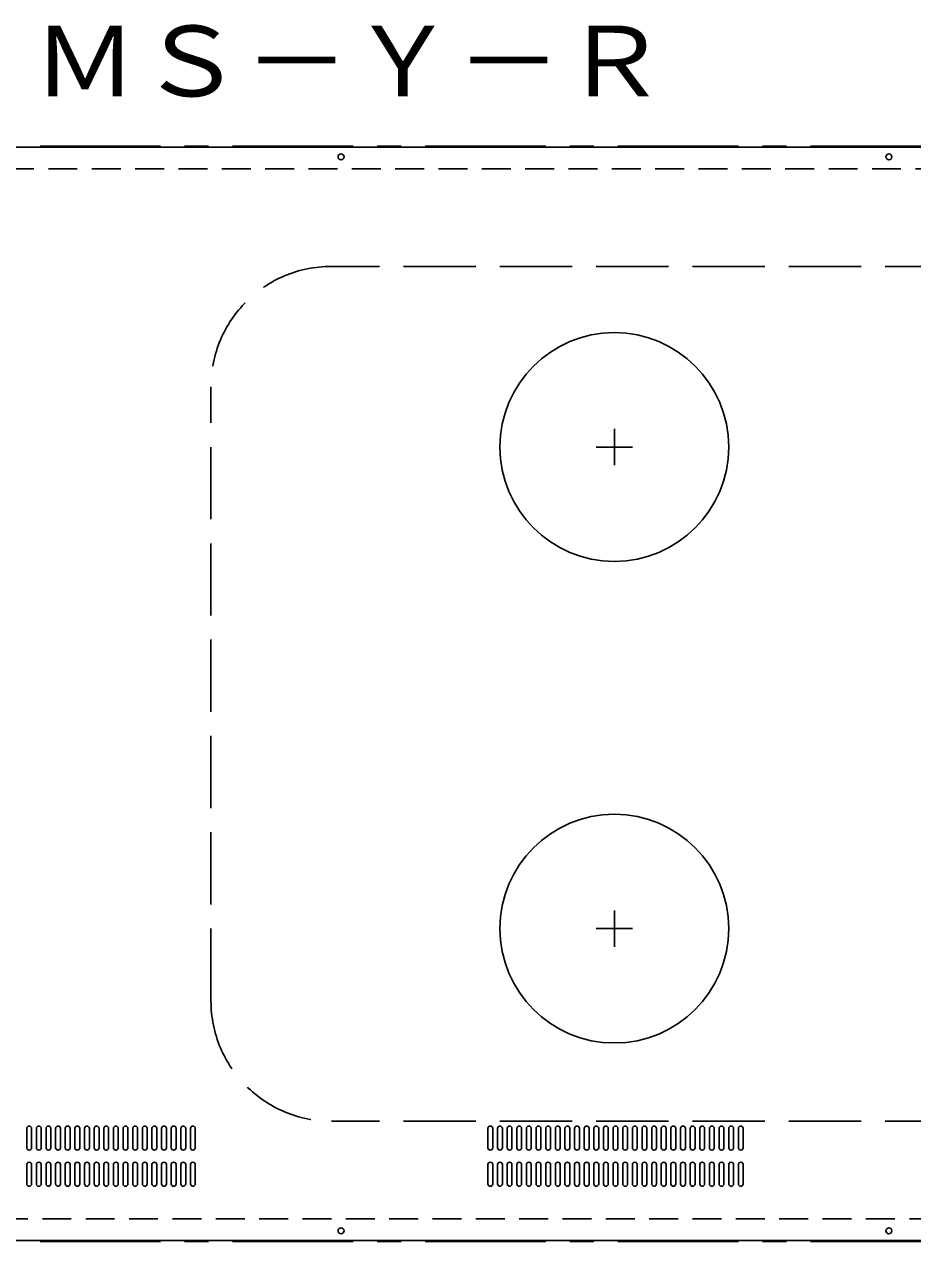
# Model space of a CAD drawing. Units: millimetres, scale not verified. Extents: x -3416 to 4046, y -2178 to 2260.
# Drawn here: x -2681 to -1943, y 1249 to 2260 of the extents above; entities that cross this region are included whole.
import ezdxf
from ezdxf.enums import TextEntityAlignment as Align

# ---------------------------------------------------------------- set-up
doc = ezdxf.new("R2010")
doc.units = ezdxf.units.MM
doc.header["$LTSCALE"] = 20
for name, pattern in [('CHAIN1', [8, 5, -1, 1, -1]), ('DASHED1', [1.8, 1.2, -0.6]), ('DASHED3', [4, 3, -1])]:
    doc.linetypes.add(name, pattern=pattern)
doc.layers.add('0-0', color=7, linetype='Continuous')
doc.styles.add('ＭＳ ゴシック', font='')
doc.styles.get('ＭＳ ゴシック').set_extended_font_data('MS Gothic')

msp = doc.modelspace()

# ---------------------------------------------------------------- linework, layer by layer
at = {"layer": '0-0', "color": 4, "linetype": 'CHAIN1'}
for p, q in [((312.47, 2158.6), (-3327.53, 2158.6)), ((312.47, 1248.6), (-3327.53, 1248.6))]:
    msp.add_line(p, q, dxfattribs=at)
at = {"layer": '0-0'}
for p, q in [((-3321.53, 2157.6), (-1525.53, 2157.6)), ((-2678.53, 1342.6), (-2678.53, 1326.6)), ((-2674.53, 1342.6), (-2674.53, 1326.6)), ((-2670.53, 1342.6), (-2670.53, 1326.6)), ((-2666.53, 1342.6), (-2666.53, 1326.6)), ((-2662.53, 1342.6), (-2662.53, 1326.6)), ((-2658.53, 1342.6), (-2658.53, 1326.6)), ((-2654.53, 1342.6), (-2654.53, 1326.6)), ((-2650.53, 1342.6), (-2650.53, 1326.6)), ((-2646.53, 1342.6), (-2646.53, 1326.6)), ((-2642.53, 1342.6), (-2642.53, 1326.6)), ((-2638.53, 1342.6), (-2638.53, 1326.6)), ((-2634.53, 1342.6), (-2634.53, 1326.6)), ((-2630.53, 1342.6), (-2630.53, 1326.6)), ((-2626.53, 1342.6), (-2626.53, 1326.6)), ((-2622.53, 1342.6), (-2622.53, 1326.6)), ((-2618.53, 1342.6), (-2618.53, 1326.6)), ((-2614.53, 1342.6), (-2614.53, 1326.6)), ((-2610.53, 1342.6), (-2610.53, 1326.6)), ((-2606.53, 1342.6), (-2606.53, 1326.6)), ((-2602.53, 1342.6), (-2602.53, 1326.6)), ((-2598.53, 1342.6), (-2598.53, 1326.6)), ((-2594.53, 1342.6), (-2594.53, 1326.6)), ((-2590.53, 1342.6), (-2590.53, 1326.6)), ((-2586.53, 1342.6), (-2586.53, 1326.6)), ((-2582.53, 1342.6), (-2582.53, 1326.6)), ((-2578.53, 1342.6), (-2578.53, 1326.6)), ((-2574.53, 1342.6), (-2574.53, 1326.6)), ((-2570.53, 1342.6), (-2570.53, 1326.6)), ((-2566.53, 1342.6), (-2566.53, 1326.6)), ((-2562.53, 1342.6), (-2562.53, 1326.6)), ((-2558.53, 1342.6), (-2558.53, 1326.6)), ((-2554.53, 1342.6), (-2554.53, 1326.6)), ((-2550.53, 1342.6), (-2550.53, 1326.6)), ((-2546.53, 1342.6), (-2546.53, 1326.6)), ((-2542.53, 1342.6), (-2542.53, 1326.6)), ((-2538.53, 1342.6), (-2538.53, 1326.6)), ((-2295.53, 1342.6), (-2295.53, 1326.6)), ((-2291.53, 1342.6), (-2291.53, 1326.6)), ((-2287.53, 1342.6), (-2287.53, 1326.6)), ((-2283.53, 1342.6), (-2283.53, 1326.6)), ((-2279.53, 1342.6), (-2279.53, 1326.6)), ((-2275.53, 1342.6), (-2275.53, 1326.6)), ((-2271.53, 1342.6), (-2271.53, 1326.6)), ((-2267.53, 1342.6), (-2267.53, 1326.6)), ((-2263.53, 1342.6), (-2263.53, 1326.6)), ((-2259.53, 1342.6), (-2259.53, 1326.6)), ((-2255.53, 1342.6), (-2255.53, 1326.6)), ((-2251.53, 1342.6), (-2251.53, 1326.6)), ((-2247.53, 1342.6), (-2247.53, 1326.6)), ((-2243.53, 1342.6), (-2243.53, 1326.6)), ((-2239.53, 1342.6), (-2239.53, 1326.6)), ((-2235.53, 1342.6), (-2235.53, 1326.6)), ((-2231.53, 1342.6), (-2231.53, 1326.6)), ((-2227.53, 1342.6), (-2227.53, 1326.6)), ((-2223.53, 1342.6), (-2223.53, 1326.6)), ((-2219.53, 1342.6), (-2219.53, 1326.6)), ((-2215.53, 1342.6), (-2215.53, 1326.6)), ((-2211.53, 1342.6), (-2211.53, 1326.6)), ((-2207.53, 1342.6), (-2207.53, 1326.6)), ((-2203.53, 1342.6), (-2203.53, 1326.6)), ((-2199.53, 1342.6), (-2199.53, 1326.6)), ((-2195.53, 1342.6), (-2195.53, 1326.6)), ((-2191.53, 1342.6), (-2191.53, 1326.6)), ((-2187.53, 1342.6), (-2187.53, 1326.6)), ((-2183.53, 1342.6), (-2183.53, 1326.6)), ((-2179.53, 1342.6), (-2179.53, 1326.6)), ((-2175.53, 1342.6), (-2175.53, 1326.6)), ((-2171.53, 1342.6), (-2171.53, 1326.6)), ((-2167.53, 1342.6), (-2167.53, 1326.6)), ((-2163.53, 1342.6), (-2163.53, 1326.6)), ((-2159.53, 1342.6), (-2159.53, 1326.6)), ((-2155.53, 1342.6), (-2155.53, 1326.6)), ((-2151.53, 1342.6), (-2151.53, 1326.6)), ((-2147.53, 1342.6), (-2147.53, 1326.6)), ((-2143.53, 1342.6), (-2143.53, 1326.6)), ((-2139.53, 1342.6), (-2139.53, 1326.6)), ((-2135.53, 1342.6), (-2135.53, 1326.6)), ((-2131.53, 1342.6), (-2131.53, 1326.6)), ((-2127.53, 1342.6), (-2127.53, 1326.6)), ((-2123.53, 1342.6), (-2123.53, 1326.6)), ((-2119.53, 1342.6), (-2119.53, 1326.6)), ((-2115.53, 1342.6), (-2115.53, 1326.6)), ((-2111.53, 1342.6), (-2111.53, 1326.6)), ((-2107.53, 1342.6), (-2107.53, 1326.6)), ((-2103.53, 1342.6), (-2103.53, 1326.6)), ((-2099.53, 1342.6), (-2099.53, 1326.6)), ((-2095.53, 1342.6), (-2095.53, 1326.6)), ((-2091.53, 1342.6), (-2091.53, 1326.6)), ((-2087.53, 1342.6), (-2087.53, 1326.6)), ((-2083.53, 1342.6), (-2083.53, 1326.6)), ((-2678.53, 1312.6), (-2678.53, 1296.6)), ((-2674.53, 1312.6), (-2674.53, 1296.6)), ((-2670.53, 1312.6), (-2670.53, 1296.6)), ((-2666.53, 1312.6), (-2666.53, 1296.6)), ((-2662.53, 1312.6), (-2662.53, 1296.6)), ((-2658.53, 1312.6), (-2658.53, 1296.6)), ((-2654.53, 1312.6), (-2654.53, 1296.6)), ((-2650.53, 1312.6), (-2650.53, 1296.6)), ((-2646.53, 1312.6), (-2646.53, 1296.6)), ((-2642.53, 1312.6), (-2642.53, 1296.6)), ((-2638.53, 1312.6), (-2638.53, 1296.6)), ((-2634.53, 1312.6), (-2634.53, 1296.6)), ((-2630.53, 1312.6), (-2630.53, 1296.6)), ((-2626.53, 1312.6), (-2626.53, 1296.6)), ((-2622.53, 1312.6), (-2622.53, 1296.6)), ((-2618.53, 1312.6), (-2618.53, 1296.6)), ((-2614.53, 1312.6), (-2614.53, 1296.6)), ((-2610.53, 1312.6), (-2610.53, 1296.6)), ((-2606.53, 1312.6), (-2606.53, 1296.6)), ((-2602.53, 1312.6), (-2602.53, 1296.6)), ((-2598.53, 1312.6), (-2598.53, 1296.6)), ((-2594.53, 1312.6), (-2594.53, 1296.6)), ((-2590.53, 1312.6), (-2590.53, 1296.6)), ((-2586.53, 1312.6), (-2586.53, 1296.6)), ((-2582.53, 1312.6), (-2582.53, 1296.6)), ((-2578.53, 1312.6), (-2578.53, 1296.6)), ((-2574.53, 1312.6), (-2574.53, 1296.6)), ((-2570.53, 1312.6), (-2570.53, 1296.6)), ((-2566.53, 1312.6), (-2566.53, 1296.6)), ((-2562.53, 1312.6), (-2562.53, 1296.6)), ((-2558.53, 1312.6), (-2558.53, 1296.6)), ((-2554.53, 1312.6), (-2554.53, 1296.6)), ((-2550.53, 1312.6), (-2550.53, 1296.6)), ((-2546.53, 1312.6), (-2546.53, 1296.6)), ((-2542.53, 1312.6), (-2542.53, 1296.6)), ((-2538.53, 1312.6), (-2538.53, 1296.6)), ((-2295.53, 1312.6), (-2295.53, 1296.6)), ((-2291.53, 1312.6), (-2291.53, 1296.6)), ((-2287.53, 1312.6), (-2287.53, 1296.6)), ((-2283.53, 1312.6), (-2283.53, 1296.6)), ((-2279.53, 1312.6), (-2279.53, 1296.6)), ((-2275.53, 1312.6), (-2275.53, 1296.6)), ((-2271.53, 1312.6), (-2271.53, 1296.6)), ((-2267.53, 1312.6), (-2267.53, 1296.6)), ((-2263.53, 1312.6), (-2263.53, 1296.6)), ((-2259.53, 1312.6), (-2259.53, 1296.6)), ((-2255.53, 1312.6), (-2255.53, 1296.6)), ((-2251.53, 1312.6), (-2251.53, 1296.6)), ((-2247.53, 1312.6), (-2247.53, 1296.6)), ((-2243.53, 1312.6), (-2243.53, 1296.6)), ((-2239.53, 1312.6), (-2239.53, 1296.6)), ((-2235.53, 1312.6), (-2235.53, 1296.6)), ((-2231.53, 1312.6), (-2231.53, 1296.6)), ((-2227.53, 1312.6), (-2227.53, 1296.6)), ((-2223.53, 1312.6), (-2223.53, 1296.6)), ((-2219.53, 1312.6), (-2219.53, 1296.6)), ((-2215.53, 1312.6), (-2215.53, 1296.6)), ((-2211.53, 1312.6), (-2211.53, 1296.6)), ((-2207.53, 1312.6), (-2207.53, 1296.6)), ((-2203.53, 1312.6), (-2203.53, 1296.6)), ((-2199.53, 1312.6), (-2199.53, 1296.6)), ((-2195.53, 1312.6), (-2195.53, 1296.6)), ((-2191.53, 1312.6), (-2191.53, 1296.6)), ((-2187.53, 1312.6), (-2187.53, 1296.6)), ((-2183.53, 1312.6), (-2183.53, 1296.6)), ((-2179.53, 1312.6), (-2179.53, 1296.6)), ((-2175.53, 1312.6), (-2175.53, 1296.6)), ((-2171.53, 1312.6), (-2171.53, 1296.6)), ((-2167.53, 1312.6), (-2167.53, 1296.6)), ((-2163.53, 1312.6), (-2163.53, 1296.6)), ((-2159.53, 1312.6), (-2159.53, 1296.6)), ((-2155.53, 1312.6), (-2155.53, 1296.6)), ((-2151.53, 1312.6), (-2151.53, 1296.6)), ((-2147.53, 1312.6), (-2147.53, 1296.6)), ((-2143.53, 1312.6), (-2143.53, 1296.6)), ((-2139.53, 1312.6), (-2139.53, 1296.6)), ((-2135.53, 1312.6), (-2135.53, 1296.6)), ((-2131.53, 1312.6), (-2131.53, 1296.6)), ((-2127.53, 1312.6), (-2127.53, 1296.6)), ((-2123.53, 1312.6), (-2123.53, 1296.6)), ((-2119.53, 1312.6), (-2119.53, 1296.6)), ((-2115.53, 1312.6), (-2115.53, 1296.6)), ((-2111.53, 1312.6), (-2111.53, 1296.6)), ((-2107.53, 1312.6), (-2107.53, 1296.6)), ((-2103.53, 1312.6), (-2103.53, 1296.6)), ((-2099.53, 1312.6), (-2099.53, 1296.6)), ((-2095.53, 1312.6), (-2095.53, 1296.6)), ((-2091.53, 1312.6), (-2091.53, 1296.6)), ((-2087.53, 1312.6), (-2087.53, 1296.6)), ((-2083.53, 1312.6), (-2083.53, 1296.6)), ((-3321.53, 1249.6), (-1525.53, 1249.6))]:
    msp.add_line(p, q, dxfattribs=at)
at = {"layer": '0-0', "linetype": 'DASHED1'}
for p, q in [((-3308.53, 2139.6), (-1525.53, 2139.6)), ((-1525.53, 1267.6), (-3308.53, 1267.6))]:
    msp.add_line(p, q, dxfattribs=at)
at = {"layer": '0-0', "linetype": 'DASHED3'}
for p, q in [((-625.53, 2058.6), (-2425.53, 2058.6)), ((-2525.53, 1448.6), (-2525.53, 1958.6)), ((-625.53, 1348.6), (-2425.53, 1348.6))]:
    msp.add_line(p, q, dxfattribs=at)
at = {"layer": '0-0', "linetype": 'CHAIN1'}
for p, q in [((-2190.53, 1923.6), (-2190.53, 1893.6)), ((-2205.53, 1908.6), (-2175.53, 1908.6)), ((-2190.53, 1523.6), (-2190.53, 1493.6)), ((-2205.53, 1508.6), (-2175.53, 1508.6))]:
    msp.add_line(p, q, dxfattribs=at)
at = {"layer": '0-0'}
for centre, radius in [((-2417.53, 2149.6), 2.5), ((-1962.53, 2149.6), 2.5), ((-2190.53, 1908.6), 95), ((-2190.53, 1508.6), 95), ((-2417.53, 1257.6), 2.5), ((-1962.53, 1257.6), 2.5)]:
    msp.add_circle(centre, radius, dxfattribs=at)
at = {"layer": '0-0', "linetype": 'DASHED3'}
for centre, start, end in [((-2425.53, 1958.6), 90, 180), ((-2425.53, 1448.6), 180, 270)]:
    msp.add_arc(centre, 100, start, end, dxfattribs=at)
at = {"layer": '0-0'}
for centre, start, end in [((-2676.53, 1342.6), 0, 180), ((-2668.53, 1342.6), 0, 180), ((-2660.53, 1342.6), 0, 180), ((-2652.53, 1342.6), 0, 180), ((-2644.53, 1342.6), 0, 180), ((-2636.53, 1342.6), 0, 180), ((-2628.53, 1342.6), 0, 180), ((-2620.53, 1342.6), 0, 180), ((-2612.53, 1342.6), 0, 180), ((-2604.53, 1342.6), 0, 180), ((-2596.53, 1342.6), 0, 180), ((-2588.53, 1342.6), 0, 180), ((-2580.53, 1342.6), 0, 180), ((-2572.53, 1342.6), 0, 180), ((-2564.53, 1342.6), 0, 180), ((-2556.53, 1342.6), 0, 180), ((-2548.53, 1342.6), 0, 180), ((-2540.53, 1342.6), 0, 180), ((-2293.53, 1342.6), 0, 180), ((-2285.53, 1342.6), 0, 180), ((-2277.53, 1342.6), 0, 180), ((-2269.53, 1342.6), 0, 180), ((-2261.53, 1342.6), 0, 180), ((-2253.53, 1342.6), 0, 180), ((-2245.53, 1342.6), 0, 180), ((-2237.53, 1342.6), 0, 180), ((-2229.53, 1342.6), 0, 180), ((-2221.53, 1342.6), 0, 180), ((-2213.53, 1342.6), 0, 180), ((-2205.53, 1342.6), 0, 180), ((-2197.53, 1342.6), 0, 180), ((-2189.53, 1342.6), 0, 180), ((-2181.53, 1342.6), 0, 180), ((-2173.53, 1342.6), 0, 180), ((-2165.53, 1342.6), 0, 180), ((-2157.53, 1342.6), 0, 180), ((-2149.53, 1342.6), 0, 180), ((-2141.53, 1342.6), 0, 180), ((-2133.53, 1342.6), 0, 180), ((-2125.53, 1342.6), 0, 180), ((-2117.53, 1342.6), 0, 180), ((-2109.53, 1342.6), 0, 180), ((-2101.53, 1342.6), 0, 180), ((-2093.53, 1342.6), 0, 180), ((-2085.53, 1342.6), 0, 180), ((-2676.53, 1326.6), 180, 0), ((-2668.53, 1326.6), 180, 0), ((-2660.53, 1326.6), 180, 0), ((-2652.53, 1326.6), 180, 0), ((-2644.53, 1326.6), 180, 0), ((-2636.53, 1326.6), 180, 0), ((-2628.53, 1326.6), 180, 0), ((-2620.53, 1326.6), 180, 0), ((-2612.53, 1326.6), 180, 0), ((-2604.53, 1326.6), 180, 0), ((-2596.53, 1326.6), 180, 0), ((-2588.53, 1326.6), 180, 0), ((-2580.53, 1326.6), 180, 0), ((-2572.53, 1326.6), 180, 0), ((-2564.53, 1326.6), 180, 0), ((-2556.53, 1326.6), 180, 0), ((-2548.53, 1326.6), 180, 0), ((-2540.53, 1326.6), 180, 0), ((-2293.53, 1326.6), 180, 0), ((-2285.53, 1326.6), 180, 0), ((-2277.53, 1326.6), 180, 0), ((-2269.53, 1326.6), 180, 0), ((-2261.53, 1326.6), 180, 0), ((-2253.53, 1326.6), 180, 0), ((-2245.53, 1326.6), 180, 0), ((-2237.53, 1326.6), 180, 0), ((-2229.53, 1326.6), 180, 0), ((-2221.53, 1326.6), 180, 0), ((-2213.53, 1326.6), 180, 0), ((-2205.53, 1326.6), 180, 0), ((-2197.53, 1326.6), 180, 0), ((-2189.53, 1326.6), 180, 0), ((-2181.53, 1326.6), 180, 0), ((-2173.53, 1326.6), 180, 0), ((-2165.53, 1326.6), 180, 0), ((-2157.53, 1326.6), 180, 0), ((-2149.53, 1326.6), 180, 0), ((-2141.53, 1326.6), 180, 0), ((-2133.53, 1326.6), 180, 0), ((-2125.53, 1326.6), 180, 0), ((-2117.53, 1326.6), 180, 0), ((-2109.53, 1326.6), 180, 0), ((-2101.53, 1326.6), 180, 0), ((-2093.53, 1326.6), 180, 0), ((-2085.53, 1326.6), 180, 0), ((-2676.53, 1312.6), 0, 180), ((-2668.53, 1312.6), 0, 180), ((-2660.53, 1312.6), 0, 180), ((-2652.53, 1312.6), 0, 180), ((-2644.53, 1312.6), 0, 180), ((-2636.53, 1312.6), 0, 180), ((-2628.53, 1312.6), 0, 180), ((-2620.53, 1312.6), 0, 180), ((-2612.53, 1312.6), 0, 180), ((-2604.53, 1312.6), 0, 180), ((-2596.53, 1312.6), 0, 180), ((-2588.53, 1312.6), 0, 180), ((-2580.53, 1312.6), 0, 180), ((-2572.53, 1312.6), 0, 180), ((-2564.53, 1312.6), 0, 180), ((-2556.53, 1312.6), 0, 180), ((-2548.53, 1312.6), 0, 180), ((-2540.53, 1312.6), 0, 180), ((-2293.53, 1312.6), 0, 180), ((-2285.53, 1312.6), 0, 180), ((-2277.53, 1312.6), 0, 180), ((-2269.53, 1312.6), 0, 180), ((-2261.53, 1312.6), 0, 180), ((-2253.53, 1312.6), 0, 180), ((-2245.53, 1312.6), 0, 180), ((-2237.53, 1312.6), 0, 180), ((-2229.53, 1312.6), 0, 180), ((-2221.53, 1312.6), 0, 180), ((-2213.53, 1312.6), 0, 180), ((-2205.53, 1312.6), 0, 180), ((-2197.53, 1312.6), 0, 180), ((-2189.53, 1312.6), 0, 180), ((-2181.53, 1312.6), 0, 180), ((-2173.53, 1312.6), 0, 180), ((-2165.53, 1312.6), 0, 180), ((-2157.53, 1312.6), 0, 180), ((-2149.53, 1312.6), 0, 180), ((-2141.53, 1312.6), 0, 180), ((-2133.53, 1312.6), 0, 180), ((-2125.53, 1312.6), 0, 180), ((-2117.53, 1312.6), 0, 180), ((-2109.53, 1312.6), 0, 180), ((-2101.53, 1312.6), 0, 180), ((-2093.53, 1312.6), 0, 180), ((-2085.53, 1312.6), 0, 180), ((-2676.53, 1296.6), 180, 0), ((-2668.53, 1296.6), 180, 0), ((-2660.53, 1296.6), 180, 0), ((-2652.53, 1296.6), 180, 0), ((-2644.53, 1296.6), 180, 0), ((-2636.53, 1296.6), 180, 0), ((-2628.53, 1296.6), 180, 0), ((-2620.53, 1296.6), 180, 0), ((-2612.53, 1296.6), 180, 0), ((-2604.53, 1296.6), 180, 0), ((-2596.53, 1296.6), 180, 0), ((-2588.53, 1296.6), 180, 0), ((-2580.53, 1296.6), 180, 0), ((-2572.53, 1296.6), 180, 0), ((-2564.53, 1296.6), 180, 0), ((-2556.53, 1296.6), 180, 0), ((-2548.53, 1296.6), 180, 0), ((-2540.53, 1296.6), 180, 0), ((-2293.53, 1296.6), 180, 0), ((-2285.53, 1296.6), 180, 0), ((-2277.53, 1296.6), 180, 0), ((-2269.53, 1296.6), 180, 0), ((-2261.53, 1296.6), 180, 0), ((-2253.53, 1296.6), 180, 0), ((-2245.53, 1296.6), 180, 0), ((-2237.53, 1296.6), 180, 0), ((-2229.53, 1296.6), 180, 0), ((-2221.53, 1296.6), 180, 0), ((-2213.53, 1296.6), 180, 0), ((-2205.53, 1296.6), 180, 0), ((-2197.53, 1296.6), 180, 0), ((-2189.53, 1296.6), 180, 0), ((-2181.53, 1296.6), 180, 0), ((-2173.53, 1296.6), 180, 0), ((-2165.53, 1296.6), 180, 0), ((-2157.53, 1296.6), 180, 0), ((-2149.53, 1296.6), 180, 0), ((-2141.53, 1296.6), 180, 0), ((-2133.53, 1296.6), 180, 0), ((-2125.53, 1296.6), 180, 0), ((-2117.53, 1296.6), 180, 0), ((-2109.53, 1296.6), 180, 0), ((-2101.53, 1296.6), 180, 0), ((-2093.53, 1296.6), 180, 0), ((-2085.53, 1296.6), 180, 0)]:
    msp.add_arc(centre, 2, start, end, dxfattribs=at)

# ---------------------------------------------------------------- texts
at = {"layer": '0-0', "style": 'ＭＳ ゴシック', "width": 1.1}
msp.add_text('ＭＳ－Ｙ－Ｒ', height=58.65, dxfattribs=at).set_placement((-2674.14, 2182.3), align=Align.BOTTOM_LEFT)

doc.saveas('drawing.dxf')
